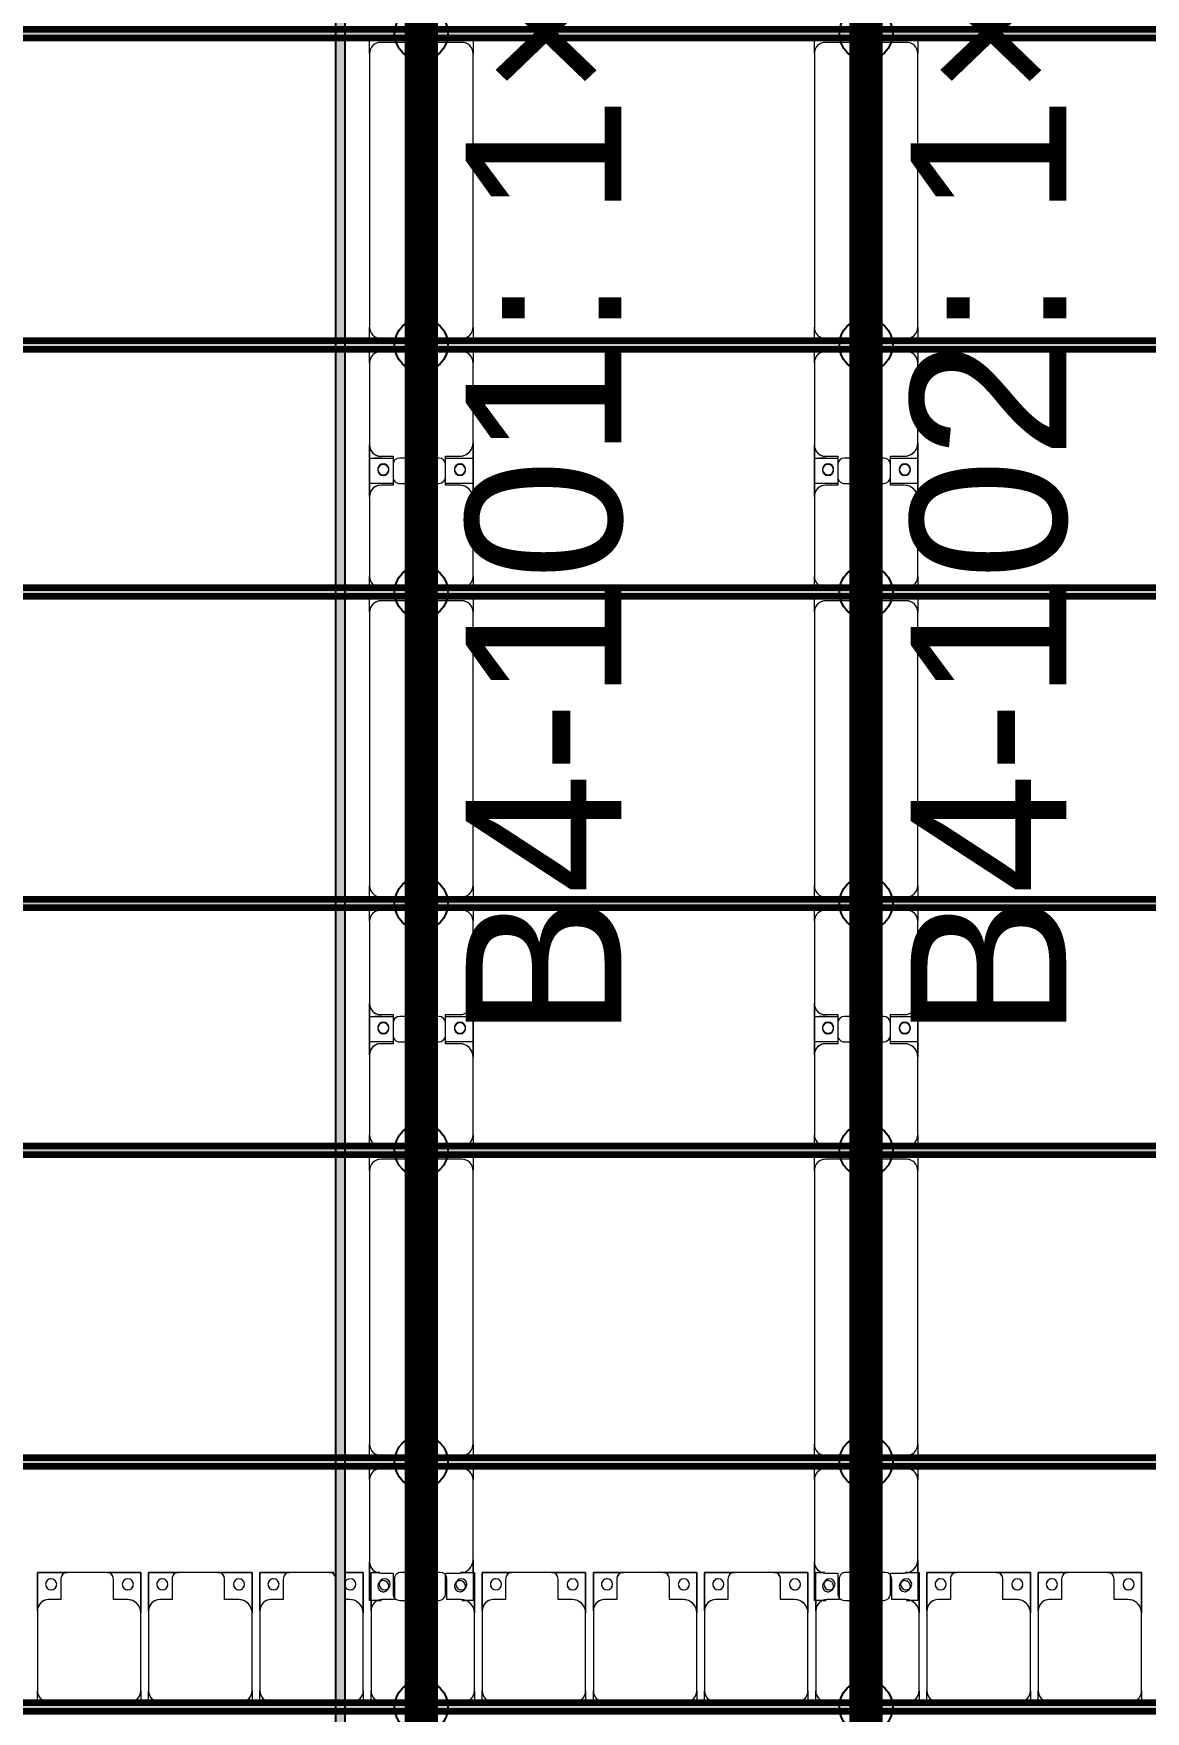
# Model space of a CAD drawing. Header units: millimetres. Extents: x -291190 to 146725, y 19759 to 185158.
# Drawn here: x 15077 to 20077, y 85792 to 93333 of the extents above; entities that cross this region are included whole.
import ezdxf

# ---------------------------------------------------------------- set-up
doc = ezdxf.new("R2010")
doc.units = ezdxf.units.MM
doc.layers.add('A-GENM', color=13, linetype='Continuous', lineweight=9)
doc.layers.add('S-BEAM', color=12, linetype='Continuous', lineweight=9)
doc.layers.add('GC-GHI CHU', color=2, linetype='Continuous')
doc.layers.add('GC-HOP 40x60 GIA CUONG', color=1, linetype='Continuous')
doc.styles.add('GC_VN', font='arial.ttf')

# ---------------------------------------------------------------- blocks, each defined once
blk = doc.blocks.new('Dai phao do pin - DẢI PHAO ĐỠ PIN-51784-KHUNG KẾT CẤU BÈ PIN 4')
at = {"layer": 'A-GENM', "color": 7}
for p, q in [((62059.9, 241.6), (62129.7, 241.6)), ((62059.9, 241.6), (62129.7, 241.6)), ((63360.3, 241.6), (62129.7, 241.6)), ((63360.3, 241.6), (63419.9, 241.6)), ((63360.3, 241.6), (63419.9, 241.6)), ((63459.9, 241.6), (63519.7, 241.6)), ((63459.9, 241.6), (63519.7, 241.6)), ((63879.7, 241.6), (63519.7, 241.6)), ((63879.7, 241.6), (64062.2, 241.6)), ((64062.2, 241.6), (63879.7, 241.6)), ((63947.8, 241.6), (64130.3, 241.6)), ((63947.8, 116.2), (63947.8, 241.6)), ((64130.3, 241.6), (63947.8, 241.6)), ((64062.2, 241.6), (64062.2, 116.2)), ((64480.3, 241.6), (64130.3, 241.6)), ((64480.3, 241.6), (64529.9, 241.6)), ((64480.3, 241.6), (64529.9, 241.6)), ((64569.9, 241.6), (64639.7, 241.6)), ((64569.9, 241.6), (64639.7, 241.6)), ((65870.3, 241.6), (64639.7, 241.6)), ((65870.3, 241.6), (65929.9, 241.6)), ((65870.3, 241.6), (65929.9, 241.6)), ((65969.9, 241.6), (66029.7, 241.6)), ((65969.9, 241.6), (66029.7, 241.6)), ((66389.7, 241.6), (66029.7, 241.6)), ((66389.7, 241.6), (66572.2, 241.6)), ((66572.2, 241.6), (66389.7, 241.6)), ((66457.8, 241.6), (66640.3, 241.6)), ((66457.8, 116.2), (66457.8, 241.6)), ((66640.3, 241.6), (66457.8, 241.6)), ((66572.2, 241.6), (66572.2, 116.2)), ((66990.3, 241.6), (66640.3, 241.6)), ((66990.3, 241.6), (67039.9, 241.6)), ((66990.3, 241.6), (67039.9, 241.6)), ((67079.9, 241.6), (67149.7, 241.6)), ((67079.9, 241.6), (67149.7, 241.6)), ((68380.3, 241.6), (67149.7, 241.6)), ((68380.3, 241.6), (68439.9, 241.6)), ((68380.3, 241.6), (68439.9, 241.6)), ((68479.9, 241.6), (68539.7, 241.6)), ((68479.9, 241.6), (68539.7, 241.6)), ((68899.7, 241.6), (68539.7, 241.6)), ((68899.7, 241.6), (69082.2, 241.6)), ((68956.8, 241.6), (68899.7, 241.6)), ((69082.2, 241.6), (69082.2, 191.1)), ((62079.7, 191.6), (62079.7, -173.4)), ((63410.3, -173.4), (63410.3, 191.6)), ((63469.7, 191.6), (63469.7, -173.4)), ((63939.7, 118.2), (63939.7, 181.6)), ((64070.3, 181.6), (64070.3, 118.2)), ((64589.7, 191.6), (64589.7, -173.4)), ((65920.3, -173.4), (65920.3, 191.6)), ((65979.7, 191.6), (65979.7, -173.4)), ((66449.7, 118.2), (66449.7, 181.6)), ((66580.3, 181.6), (66580.3, 118.2)), ((67099.7, 191.6), (67099.7, -173.4)), ((68430.3, -173.4), (68430.3, 191.6)), ((68489.7, 191.6), (68489.7, -173.4)), ((68959.7, 118.2), (68959.7, 181.6)), ((69082.2, 191.1), (69082.2, 206.3)), ((64032.2, 118.2), (63939.7, 118.2)), ((63947.8, 88.2), (63947.8, -88.2)), ((64070.3, 118.2), (63977.8, 118.2)), ((64062.2, -88.2), (64062.2, 88.2)), ((66542.2, 118.2), (66449.7, 118.2)), ((66457.8, 88.2), (66457.8, -88.2)), ((66580.3, 118.2), (66487.8, 118.2)), ((66572.2, -88.2), (66572.2, 88.2)), ((69052.2, 118.2), (68959.7, 118.2)), ((69082.2, -88.2), (69082.2, 88.2)), ((63939.7, -173.4), (63939.7, -118.2)), ((63939.7, -118.2), (64032.2, -118.2)), ((63947.8, -223.4), (63947.8, -116.2)), ((63977.8, -118.2), (64070.3, -118.2)), ((64062.2, -116.2), (64062.2, -223.4)), ((64070.3, -118.2), (64070.3, -173.4)), ((66449.7, -173.4), (66449.7, -118.2)), ((66449.7, -118.2), (66542.2, -118.2)), ((66457.8, -223.4), (66457.8, -116.2)), ((66487.8, -118.2), (66580.3, -118.2)), ((66572.2, -116.2), (66572.2, -223.4)), ((66580.3, -118.2), (66580.3, -173.4)), ((68959.7, -173.4), (68959.7, -118.2)), ((68959.7, -118.2), (69052.2, -118.2)), ((62129.7, -223.4), (62059.9, -223.4)), ((62129.7, -223.4), (62059.9, -223.4)), ((62129.7, -223.4), (63360.3, -223.4)), ((63419.9, -223.4), (63360.3, -223.4)), ((63419.9, -223.4), (63360.3, -223.4)), ((63519.7, -223.4), (63459.9, -223.4)), ((63519.7, -223.4), (63459.9, -223.4)), ((63519.7, -223.4), (63889.7, -223.4)), ((64062.2, -223.4), (63889.7, -223.4)), ((63889.7, -223.4), (64062.2, -223.4)), ((63947.8, -169.2), (63947.8, -202)), ((64120.3, -223.4), (63947.8, -223.4)), ((63947.8, -223.4), (64120.3, -223.4)), ((64120.3, -223.4), (64480.3, -223.4)), ((64529.9, -223.4), (64480.3, -223.4)), ((64529.9, -223.4), (64480.3, -223.4)), ((64639.7, -223.4), (64569.9, -223.4)), ((64639.7, -223.4), (64569.9, -223.4)), ((64639.7, -223.4), (65870.3, -223.4)), ((65929.9, -223.4), (65870.3, -223.4)), ((65929.9, -223.4), (65870.3, -223.4)), ((66029.7, -223.4), (65969.9, -223.4)), ((66029.7, -223.4), (65969.9, -223.4)), ((66029.7, -223.4), (66399.7, -223.4)), ((66572.2, -223.4), (66399.7, -223.4)), ((66399.7, -223.4), (66572.2, -223.4)), ((66457.8, -169.2), (66457.8, -202)), ((66630.3, -223.4), (66457.8, -223.4)), ((66457.8, -223.4), (66630.3, -223.4)), ((66630.3, -223.4), (66990.3, -223.4)), ((67039.9, -223.4), (66990.3, -223.4)), ((67039.9, -223.4), (66990.3, -223.4)), ((67149.7, -223.4), (67079.9, -223.4)), ((67149.7, -223.4), (67079.9, -223.4)), ((67149.7, -223.4), (68380.3, -223.4)), ((68439.9, -223.4), (68380.3, -223.4)), ((68439.9, -223.4), (68380.3, -223.4)), ((68539.7, -223.4), (68479.9, -223.4)), ((68539.7, -223.4), (68479.9, -223.4)), ((68539.7, -223.4), (68909.7, -223.4)), ((69082.2, -223.4), (68909.7, -223.4)), ((68909.7, -223.4), (69082.2, -223.4)), ((69082.2, -170.3), (69082.2, -223.4)), ((69082.2, -183.7), (69082.2, -170.3))]:
    blk.add_line(p, q, dxfattribs=at)
for centre, radius, start, end in [((62129.7, 191.6), 50, 90, 180), ((62129.7, 191.6), 50, 105, 120), ((63360.3, 191.6), 50, 360, 90), ((63360.3, 191.6), 50, 60, 90), ((63519.7, 191.6), 50, 90, 180), ((63519.7, 191.6), 50, 105, 180), ((63879.7, 181.6), 60, 360, 90), ((63879.7, 181.6), 60, 45, 60), ((63879.7, 181.6), 60, 360, 60), ((63879.7, 181.6), 60, 45, 60), ((64130.3, 181.6), 60, 90, 180), ((64130.3, 181.6), 60, 120, 180), ((64480.3, 191.6), 50, 15, 90), ((64480.3, 191.6), 50, 15, 75), ((64639.7, 191.6), 50, 90, 180), ((64639.7, 191.6), 50, 105, 120), ((65870.3, 191.6), 50, 360, 90), ((65870.3, 191.6), 50, 60, 90), ((66029.7, 191.6), 50, 90, 180), ((66029.7, 191.6), 50, 105, 180), ((66389.7, 181.6), 60, 360, 90), ((66389.7, 181.6), 60, 45, 60), ((66389.7, 181.6), 60, 360, 60), ((66389.7, 181.6), 60, 45, 60), ((66640.3, 181.6), 60, 90, 180), ((66640.3, 181.6), 60, 120, 180), ((66990.3, 191.6), 50, 15, 90), ((66990.3, 191.6), 50, 15, 75), ((67149.7, 191.6), 50, 90, 180), ((67149.7, 191.6), 50, 105, 120), ((68380.3, 191.6), 50, 360, 90), ((68380.3, 191.6), 50, 60, 90), ((68539.7, 191.6), 50, 90, 180), ((68539.7, 191.6), 50, 105, 180), ((68899.7, 181.6), 60, 360, 90), ((68899.7, 181.6), 60, 45, 60), ((68899.7, 181.6), 60, 360, 60), ((68899.7, 181.6), 60, 45, 60), ((62129.7, 191.6), 50, 150, 180), ((63360.3, 191.6), 50, 15, 30), ((63998.6, 183.2), 25, 0, 180), ((63998.6, 183.2), 25, 180, 360), ((63998.6, 183.2), 25, 360, 165), ((64001.4, 183.2), 25, 360, 180), ((64001.4, 183.2), 25, 90, 180), ((64001.4, 183.2), 25, 180, 0), ((64001.4, 183.2), 25, 180, 270), ((63998.6, 183.2), 25, 210, 255), ((63998.6, 183.2), 25, 270, 360), ((64001.4, 183.2), 25, 15, 75), ((64001.4, 183.2), 25, 285, 330), ((64639.7, 191.6), 50, 150, 180), ((65870.3, 191.6), 50, 15, 30), ((66508.6, 183.2), 25, 0, 180), ((66508.6, 183.2), 25, 180, 0), ((66508.6, 183.2), 25, 360, 165), ((66511.4, 183.2), 25, 0, 180), ((66511.4, 183.2), 25, 90, 180), ((66511.4, 183.2), 25, 180, 0), ((66511.4, 183.2), 25, 180, 270), ((66508.6, 183.2), 25, 210, 255), ((66508.6, 183.2), 25, 270, 360), ((66511.4, 183.2), 25, 15, 75), ((66511.4, 183.2), 25, 285, 330), ((67149.7, 191.6), 50, 150, 180), ((68380.3, 191.6), 50, 15, 30), ((69018.6, 183.2), 25, 0, 180), ((69018.6, 183.2), 25, 180, 0), ((69018.6, 183.2), 25, 180, 195), ((69018.6, 183.2), 25, 60, 165), ((69018.6, 183.2), 25, 210, 255), ((69018.6, 183.2), 25, 285, 315), ((69018.6, 183.2), 25, 360, 15), ((63977.8, 88.2), 30, 90, 180), ((64032.2, 88.2), 30, 360, 90), ((66487.8, 88.2), 30, 90, 180), ((66542.2, 88.2), 30, 360, 90), ((69052.2, 88.2), 30, 360, 90), ((63977.8, -88.2), 30, 180, 270), ((63998.6, -161.8), 25, 0, 180), ((63998.6, -161.8), 25, 105, 165), ((64001.4, -161.8), 25, 0, 180), ((64001.4, -161.8), 25, 105, 180), ((63998.6, -161.8), 25, 360, 75), ((64001.4, -161.8), 25, 15, 75), ((64032.2, -88.2), 30, 270, 360), ((66487.8, -88.2), 30, 180, 270), ((66508.6, -161.8), 25, 0, 180), ((66508.6, -161.8), 25, 105, 165), ((66511.4, -161.8), 25, 0, 180), ((66511.4, -161.8), 25, 105, 180), ((66508.6, -161.8), 25, 360, 75), ((66511.4, -161.8), 25, 15, 75), ((66542.2, -88.2), 30, 270, 360), ((69018.6, -161.8), 25, 0, 180), ((69018.6, -161.8), 25, 105, 165), ((69018.6, -161.8), 25, 45, 90), ((69052.2, -88.2), 30, 270, 360), ((69052.2, -88.2), 30, 285, 300), ((62129.7, -173.4), 50, 180, 270), ((62129.7, -173.4), 50, 180, 210), ((62129.7, -173.4), 50, 240, 270), ((63360.3, -173.4), 50, 270, 360), ((63360.3, -173.4), 50, 285, 300), ((63360.3, -173.4), 50, 330, 360), ((63519.7, -173.4), 50, 180, 270), ((63519.7, -173.4), 50, 180, 255), ((63889.7, -173.4), 50, 270, 360), ((63889.7, -173.4), 50, 285, 360), ((63889.7, -173.4), 50, 315, 0), ((63889.7, -173.4), 50, 315, 0), ((63998.6, -161.8), 25, 180, 360), ((63998.6, -161.8), 25, 195, 360), ((64001.4, -161.8), 25, 180, 0), ((64001.4, -161.8), 25, 180, 270), ((64001.4, -161.8), 25, 285, 345), ((64120.3, -173.4), 50, 180, 270), ((64120.3, -173.4), 50, 180, 255), ((64120.3, -173.4), 50, 210, 225), ((64120.3, -173.4), 50, 210, 225), ((64480.3, -173.4), 50, 270, 345), ((64480.3, -173.4), 50, 285, 345), ((64639.7, -173.4), 50, 180, 270), ((64639.7, -173.4), 50, 180, 210), ((64639.7, -173.4), 50, 240, 270), ((65870.3, -173.4), 50, 270, 360), ((65870.3, -173.4), 50, 285, 300), ((65870.3, -173.4), 50, 330, 360), ((66029.7, -173.4), 50, 180, 270), ((66029.7, -173.4), 50, 180, 255), ((66399.7, -173.4), 50, 270, 360), ((66399.7, -173.4), 50, 285, 360), ((66399.7, -173.4), 50, 315, 0), ((66399.7, -173.4), 50, 315, 0), ((66508.6, -161.8), 25, 180, 0), ((66508.6, -161.8), 25, 195, 360), ((66511.4, -161.8), 25, 180, 360), ((66511.4, -161.8), 25, 180, 270), ((66511.4, -161.8), 25, 285, 345), ((66630.3, -173.4), 50, 180, 270), ((66630.3, -173.4), 50, 180, 255), ((66630.3, -173.4), 50, 210, 225), ((66630.3, -173.4), 50, 210, 225), ((66990.3, -173.4), 50, 270, 345), ((66990.3, -173.4), 50, 285, 345), ((67149.7, -173.4), 50, 180, 270), ((67149.7, -173.4), 50, 180, 210), ((67149.7, -173.4), 50, 240, 270), ((68380.3, -173.4), 50, 270, 360), ((68380.3, -173.4), 50, 285, 300), ((68380.3, -173.4), 50, 330, 360), ((68539.7, -173.4), 50, 180, 270), ((68539.7, -173.4), 50, 180, 255), ((68909.7, -173.4), 50, 270, 360), ((68909.7, -173.4), 50, 285, 360), ((68909.7, -173.4), 50, 315, 330), ((68909.7, -173.4), 50, 315, 330), ((69018.6, -161.8), 25, 180, 0), ((69018.6, -161.8), 25, 180, 240), ((69018.6, -161.8), 25, 300, 315), ((69018.6, -161.8), 25, 360, 15), ((69018.6, -161.8), 25, 345, 360)]:
    blk.add_arc(centre, radius, start, end, dxfattribs=at)
blk = doc.blocks.new('Dầm C52 - Dầm C52-73881-KHUNG KẾT CẤU BÈ PIN 4')
at = {"layer": 'S-BEAM', "lineweight": 140}
blk.add_hatch(color=1, dxfattribs=at).paths.add_polyline_path([(-173700.3, 20), (-174539.9, 20), (-174539.9, -20), (174539.9, -20), (174539.9, 20), (-171883.4, 20)])
at = {"layer": 'S-BEAM', "color": 1, "lineweight": 140}
for p, q in [((-174539.9, 20), (174539.9, 20)), ((174539.9, -20), (-174539.9, -20))]:
    blk.add_line(p, q, dxfattribs=at)
blk = doc.blocks.new('Dầm C52 - Dầm C52-73882-KHUNG KẾT CẤU BÈ PIN 4')
at = {"layer": 'S-BEAM', "lineweight": 140}
blk.add_hatch(color=1, dxfattribs=at).paths.add_polyline_path([(-173700.3, 20), (-174539.9, 20), (-174539.9, -20), (174500.8, -20), (174500.8, 20), (-172791.8, 20)])
at = {"layer": 'S-BEAM', "color": 1, "lineweight": 140}
for p, q in [((-174539.9, 20), (174500.8, 20)), ((174500.8, -20), (-174539.9, -20))]:
    blk.add_line(p, q, dxfattribs=at)
blk = doc.blocks.new('Dầm C52 - Dầm C52-V25-KHUNG KẾT CẤU BÈ PIN 4')
at = {"layer": 'S-BEAM', "lineweight": 140}
blk.add_hatch(color=1, dxfattribs=at).paths.add_polyline_path([(-173700.3, 20), (-174539.9, 20), (-174539.9, -20), (174539.9, -20), (174539.9, 20), (-172791.8, 20)])
at = {"layer": 'S-BEAM', "color": 1, "lineweight": 140}
for p, q in [((-174539.9, 20), (174539.9, 20)), ((174539.9, -20), (-174539.9, -20))]:
    blk.add_line(p, q, dxfattribs=at)
blk = doc.blocks.new('Dải phao đi lại kèm đỡ invester - DẢI PHAO ĐI LẠI-65799-KHUNG KẾT CẤU BÈ PIN 4')
at = {"layer": 'A-GENM', "color": 7}
for p, q in [((44758.4, -779.7), (44758.4, -727.1)), ((44758.4, -779.7), (44758.4, -727.1)), ((45173.4, -729.7), (44808.4, -729.7)), ((45223.4, -727.1), (45223.4, -779.7)), ((45223.4, -727.1), (45223.4, -779.7)), ((45258.4, -779.7), (45258.4, -727.1)), ((45258.4, -779.7), (45258.4, -727.1)), ((45673.4, -729.7), (45308.4, -729.7)), ((45723.4, -727.1), (45723.4, -779.7)), ((45723.4, -727.1), (45723.4, -779.7)), ((45758.4, -779.7), (45758.4, -727.1)), ((45758.4, -779.7), (45758.4, -727.1)), ((46173.4, -729.7), (45808.4, -729.7)), ((46223.4, -727.1), (46223.4, -779.7)), ((46223.4, -727.1), (46223.4, -779.7)), ((46258.4, -779.7), (46258.4, -727.1)), ((46258.4, -779.7), (46258.4, -727.1)), ((46673.4, -729.7), (46308.4, -729.7)), ((46723.4, -727.1), (46723.4, -779.7)), ((46723.4, -727.1), (46723.4, -779.7)), ((46758.4, -779.7), (46758.4, -727.1)), ((46758.4, -779.7), (46758.4, -727.1)), ((47173.4, -729.7), (46808.4, -729.7)), ((47223.4, -727.1), (47223.4, -779.7)), ((47223.4, -727.1), (47223.4, -779.7)), ((47258.4, -779.7), (47258.4, -727.1)), ((47258.4, -779.7), (47258.4, -727.1)), ((47673.4, -729.7), (47308.4, -729.7)), ((47723.4, -727.1), (47723.4, -779.7)), ((47723.4, -727.1), (47723.4, -779.7)), ((47758.4, -779.7), (47758.4, -727.1)), ((47758.4, -779.7), (47758.4, -727.1)), ((48173.4, -729.7), (47808.4, -729.7)), ((48223.4, -727.1), (48223.4, -779.7)), ((48223.4, -727.1), (48223.4, -779.7)), ((48258.4, -779.7), (48258.4, -727.1)), ((48258.4, -779.7), (48258.4, -727.1)), ((48341.4, -729.7), (48308.4, -729.7)), ((48673.4, -729.7), (48390.6, -729.7)), ((48723.4, -727.1), (48723.4, -779.7)), ((48723.4, -727.1), (48723.4, -779.7)), ((48758.4, -779.7), (48758.4, -727.1)), ((48758.4, -779.7), (48758.4, -727.1)), ((49173.4, -729.7), (48808.4, -729.7)), ((49223.4, -727.1), (49223.4, -779.7)), ((49223.4, -727.1), (49223.4, -779.7)), ((49258.4, -779.7), (49258.4, -727.1)), ((49258.4, -779.7), (49258.4, -727.1)), ((49673.4, -729.7), (49308.4, -729.7)), ((49723.4, -727.1), (49723.4, -779.7)), ((49723.4, -727.1), (49723.4, -779.7)), ((44758.4, -779.7), (44758.4, -1129.7)), ((45223.4, -1139.7), (45223.4, -779.7)), ((45258.4, -779.7), (45258.4, -1129.7)), ((45723.4, -1139.7), (45723.4, -779.7)), ((45758.4, -779.7), (45758.4, -1129.7)), ((46223.4, -1139.7), (46223.4, -779.7)), ((46258.4, -779.7), (46258.4, -1129.7)), ((46723.4, -1139.7), (46723.4, -779.7)), ((46758.4, -779.7), (46758.4, -1129.7)), ((47223.4, -1139.7), (47223.4, -779.7)), ((47258.4, -779.7), (47258.4, -1129.7)), ((47723.4, -1139.7), (47723.4, -779.7)), ((47758.4, -779.7), (47758.4, -1129.7)), ((48223.4, -1139.7), (48223.4, -779.7)), ((48258.4, -779.7), (48258.4, -1129.7)), ((48723.4, -1139.7), (48723.4, -779.7)), ((48758.4, -779.7), (48758.4, -1129.7)), ((49223.4, -1139.7), (49223.4, -779.7)), ((49258.4, -779.7), (49258.4, -1129.7)), ((49723.4, -1139.7), (49723.4, -779.7)), ((44758.4, -1312.2), (44758.4, -1129.7)), ((44758.4, -1129.7), (44758.4, -1312.2)), ((45258.4, -1312.2), (45258.4, -1129.7)), ((45258.4, -1129.7), (45258.4, -1312.2)), ((45758.4, -1312.2), (45758.4, -1129.7)), ((45758.4, -1129.7), (45758.4, -1312.2)), ((46258.4, -1312.2), (46258.4, -1129.7)), ((46258.4, -1129.7), (46258.4, -1312.2)), ((46758.4, -1312.2), (46758.4, -1129.7)), ((46758.4, -1129.7), (46758.4, -1312.2)), ((47258.4, -1312.2), (47258.4, -1129.7)), ((47258.4, -1129.7), (47258.4, -1312.2)), ((47758.4, -1312.2), (47758.4, -1129.7)), ((47758.4, -1129.7), (47758.4, -1312.2)), ((48258.4, -1312.2), (48258.4, -1129.7)), ((48258.4, -1129.7), (48258.4, -1312.2)), ((48758.4, -1312.2), (48758.4, -1129.7)), ((48758.4, -1129.7), (48758.4, -1312.2)), ((49258.4, -1312.2), (49258.4, -1129.7)), ((49258.4, -1129.7), (49258.4, -1312.2)), ((44818.4, -1189.7), (44881.8, -1189.7)), ((44881.8, -1189.7), (44881.8, -1282.2)), ((45118.2, -1282.2), (45118.2, -1189.7)), ((45118.2, -1189.7), (45173.4, -1189.7)), ((45223.4, -1139.7), (45223.4, -1312.2)), ((45223.4, -1312.2), (45223.4, -1139.7)), ((45318.4, -1189.7), (45381.8, -1189.7)), ((45381.8, -1189.7), (45381.8, -1282.2)), ((45618.2, -1282.2), (45618.2, -1189.7)), ((45618.2, -1189.7), (45673.4, -1189.7)), ((45723.4, -1139.7), (45723.4, -1312.2)), ((45723.4, -1312.2), (45723.4, -1139.7)), ((45818.4, -1189.7), (45881.8, -1189.7)), ((45881.8, -1189.7), (45881.8, -1282.2)), ((46118.2, -1282.2), (46118.2, -1189.7)), ((46118.2, -1189.7), (46173.4, -1189.7)), ((46223.4, -1139.7), (46223.4, -1312.2)), ((46223.4, -1187.3), (46223.4, -1139.7)), ((46318.4, -1189.7), (46381.8, -1189.7)), ((46381.8, -1189.7), (46381.8, -1282.2)), ((46618.2, -1282.2), (46618.2, -1189.7)), ((46618.2, -1189.7), (46673.4, -1189.7)), ((46723.4, -1139.7), (46723.4, -1312.2)), ((46723.4, -1312.2), (46723.4, -1139.7)), ((46818.4, -1189.7), (46881.8, -1189.7)), ((46881.8, -1189.7), (46881.8, -1282.2)), ((47118.2, -1282.2), (47118.2, -1189.7)), ((47118.2, -1189.7), (47173.4, -1189.7)), ((47223.4, -1139.7), (47223.4, -1312.2)), ((47223.4, -1312.2), (47223.4, -1139.7)), ((47318.4, -1189.7), (47381.8, -1189.7)), ((47381.8, -1189.7), (47381.8, -1282.2)), ((47618.2, -1282.2), (47618.2, -1189.7)), ((47618.2, -1189.7), (47673.4, -1189.7)), ((47723.4, -1139.7), (47723.4, -1312.2)), ((47723.4, -1312.2), (47723.4, -1139.7)), ((47818.4, -1189.7), (47881.8, -1189.7)), ((47881.8, -1189.7), (47881.8, -1282.2)), ((48118.2, -1282.2), (48118.2, -1189.7)), ((48118.2, -1189.7), (48173.4, -1189.7)), ((48223.4, -1139.7), (48223.4, -1312.2)), ((48223.4, -1187.3), (48223.4, -1139.7)), ((48318.4, -1189.7), (48341.4, -1189.7)), ((48381.8, -1189.7), (48381.8, -1282.2)), ((48618.2, -1282.2), (48618.2, -1189.7)), ((48618.2, -1189.7), (48673.4, -1189.7)), ((48723.4, -1139.7), (48723.4, -1312.2)), ((48723.4, -1312.2), (48723.4, -1139.7)), ((48818.4, -1189.7), (48881.8, -1189.7)), ((48881.8, -1189.7), (48881.8, -1282.2)), ((49118.2, -1282.2), (49118.2, -1189.7)), ((49118.2, -1189.7), (49173.4, -1189.7)), ((49223.4, -1139.7), (49223.4, -1312.2)), ((49223.4, -1312.2), (49223.4, -1139.7)), ((49318.4, -1189.7), (49381.8, -1189.7)), ((49381.8, -1189.7), (49381.8, -1282.2)), ((49618.2, -1282.2), (49618.2, -1189.7)), ((49618.2, -1189.7), (49673.4, -1189.7)), ((49723.4, -1139.7), (49723.4, -1312.2)), ((49723.4, -1312.2), (49723.4, -1139.7)), ((44911.8, -1312.2), (44758.4, -1312.2)), ((44758.4, -1312.2), (44911.8, -1312.2)), ((44911.8, -1312.2), (45088.2, -1312.2)), ((45223.4, -1312.2), (45088.2, -1312.2)), ((45088.2, -1312.2), (45223.4, -1312.2)), ((45411.8, -1312.2), (45258.4, -1312.2)), ((45258.4, -1312.2), (45411.8, -1312.2)), ((45411.8, -1312.2), (45588.2, -1312.2)), ((45723.4, -1312.2), (45588.2, -1312.2)), ((45588.2, -1312.2), (45723.4, -1312.2)), ((45821.5, -1312.2), (45758.4, -1312.2)), ((45806.3, -1312.2), (45821.5, -1312.2)), ((45911.8, -1312.2), (46088.2, -1312.2)), ((46223.4, -1312.2), (46183, -1312.2)), ((46183, -1312.2), (46211.7, -1312.2)), ((46411.8, -1312.2), (46258.4, -1312.2)), ((46258.4, -1312.2), (46411.8, -1312.2)), ((46411.8, -1312.2), (46588.2, -1312.2)), ((46723.4, -1312.2), (46588.2, -1312.2)), ((46588.2, -1312.2), (46723.4, -1312.2)), ((46911.8, -1312.2), (46758.4, -1312.2)), ((46758.4, -1312.2), (46911.8, -1312.2)), ((46911.8, -1312.2), (47088.2, -1312.2)), ((47223.4, -1312.2), (47088.2, -1312.2)), ((47088.2, -1312.2), (47223.4, -1312.2)), ((47411.8, -1312.2), (47258.4, -1312.2)), ((47258.4, -1312.2), (47411.8, -1312.2)), ((47411.8, -1312.2), (47588.2, -1312.2)), ((47723.4, -1312.2), (47588.2, -1312.2)), ((47588.2, -1312.2), (47723.4, -1312.2)), ((47821.5, -1312.2), (47758.4, -1312.2)), ((47806.3, -1312.2), (47821.5, -1312.2)), ((47911.8, -1312.2), (48088.2, -1312.2)), ((48223.4, -1312.2), (48183, -1312.2)), ((48183, -1312.2), (48211.7, -1312.2)), ((48341.4, -1312.2), (48258.4, -1312.2)), ((48258.4, -1312.2), (48341.4, -1312.2)), ((48411.8, -1312.2), (48390.6, -1312.2)), ((48390.6, -1312.2), (48411.8, -1312.2)), ((48411.8, -1312.2), (48588.2, -1312.2)), ((48723.4, -1312.2), (48588.2, -1312.2)), ((48588.2, -1312.2), (48723.4, -1312.2)), ((48911.8, -1312.2), (48758.4, -1312.2)), ((48758.4, -1312.2), (48911.8, -1312.2)), ((48911.8, -1312.2), (49088.2, -1312.2)), ((49223.4, -1312.2), (49088.2, -1312.2)), ((49088.2, -1312.2), (49223.4, -1312.2)), ((49411.8, -1312.2), (49258.4, -1312.2)), ((49258.4, -1312.2), (49411.8, -1312.2)), ((49411.8, -1312.2), (49588.2, -1312.2)), ((49723.4, -1312.2), (49588.2, -1312.2)), ((49588.2, -1312.2), (49723.4, -1312.2))]:
    blk.add_line(p, q, dxfattribs=at)
for centre, radius, start, end in [((44808.4, -779.7), 50, 90, 180), ((44808.4, -779.7), 50, 90, 165), ((45173.4, -779.7), 50, 360, 90), ((45173.4, -779.7), 50, 15, 90), ((45308.4, -779.7), 50, 90, 180), ((45308.4, -779.7), 50, 90, 165), ((45673.4, -779.7), 50, 360, 90), ((45673.4, -779.7), 50, 15, 90), ((45808.4, -779.7), 50, 90, 180), ((45808.4, -779.7), 50, 90, 165), ((46173.4, -779.7), 50, 360, 90), ((46173.4, -779.7), 50, 15, 90), ((46308.4, -779.7), 50, 90, 180), ((46308.4, -779.7), 50, 90, 165), ((46673.4, -779.7), 50, 360, 90), ((46673.4, -779.7), 50, 15, 90), ((46808.4, -779.7), 50, 90, 180), ((46808.4, -779.7), 50, 90, 165), ((47173.4, -779.7), 50, 360, 90), ((47173.4, -779.7), 50, 15, 90), ((47308.4, -779.7), 50, 90, 180), ((47308.4, -779.7), 50, 90, 165), ((47673.4, -779.7), 50, 360, 90), ((47673.4, -779.7), 50, 15, 90), ((47808.4, -779.7), 50, 90, 180), ((47808.4, -779.7), 50, 90, 165), ((48173.4, -779.7), 50, 360, 90), ((48173.4, -779.7), 50, 15, 90), ((48308.4, -779.7), 50, 90, 180), ((48308.4, -779.7), 50, 90, 165), ((48673.4, -779.7), 50, 360, 90), ((48673.4, -779.7), 50, 15, 90), ((48808.4, -779.7), 50, 90, 180), ((48808.4, -779.7), 50, 90, 165), ((49173.4, -779.7), 50, 360, 90), ((49173.4, -779.7), 50, 15, 90), ((49308.4, -779.7), 50, 90, 180), ((49308.4, -779.7), 50, 90, 165), ((49673.4, -779.7), 50, 360, 90), ((49673.4, -779.7), 50, 15, 90), ((44818.4, -1129.7), 60, 180, 270), ((45318.4, -1129.7), 60, 180, 270), ((45818.4, -1129.7), 60, 180, 270), ((46318.4, -1129.7), 60, 180, 270), ((46818.4, -1129.7), 60, 180, 270), ((47318.4, -1129.7), 60, 180, 270), ((47818.4, -1129.7), 60, 180, 270), ((48318.4, -1129.7), 60, 180, 270), ((48818.4, -1129.7), 60, 180, 270), ((49318.4, -1129.7), 60, 180, 270), ((44818.4, -1129.7), 60, 210, 270), ((45173.4, -1139.7), 50, 270, 360), ((45173.4, -1139.7), 50, 270, 345), ((45173.4, -1139.7), 50, 300, 315), ((45173.4, -1139.7), 50, 300, 315), ((45318.4, -1129.7), 60, 210, 270), ((45673.4, -1139.7), 50, 270, 360), ((45673.4, -1139.7), 50, 270, 345), ((45673.4, -1139.7), 50, 300, 315), ((45673.4, -1139.7), 50, 300, 315), ((45818.4, -1129.7), 60, 210, 270), ((46173.4, -1139.7), 50, 270, 360), ((46173.4, -1139.7), 50, 270, 345), ((46173.4, -1139.7), 50, 300, 315), ((46173.4, -1139.7), 50, 300, 315), ((46318.4, -1129.7), 60, 210, 270), ((46673.4, -1139.7), 50, 270, 360), ((46673.4, -1139.7), 50, 270, 345), ((46673.4, -1139.7), 50, 300, 315), ((46673.4, -1139.7), 50, 300, 315), ((46818.4, -1129.7), 60, 210, 270), ((47173.4, -1139.7), 50, 270, 360), ((47173.4, -1139.7), 50, 270, 345), ((47173.4, -1139.7), 50, 300, 315), ((47173.4, -1139.7), 50, 300, 315), ((47318.4, -1129.7), 60, 210, 270), ((47673.4, -1139.7), 50, 270, 360), ((47673.4, -1139.7), 50, 270, 345), ((47673.4, -1139.7), 50, 300, 315), ((47673.4, -1139.7), 50, 300, 315), ((47818.4, -1129.7), 60, 210, 270), ((48173.4, -1139.7), 50, 270, 360), ((48173.4, -1139.7), 50, 270, 345), ((48173.4, -1139.7), 50, 300, 315), ((48173.4, -1139.7), 50, 300, 315), ((48318.4, -1129.7), 60, 210, 270), ((48673.4, -1139.7), 50, 270, 360), ((48673.4, -1139.7), 50, 270, 345), ((48673.4, -1139.7), 50, 300, 315), ((48673.4, -1139.7), 50, 300, 315), ((48818.4, -1129.7), 60, 210, 270), ((49173.4, -1139.7), 50, 270, 360), ((49173.4, -1139.7), 50, 270, 345), ((49173.4, -1139.7), 50, 300, 315), ((49173.4, -1139.7), 50, 300, 315), ((49318.4, -1129.7), 60, 210, 270), ((49673.4, -1139.7), 50, 270, 360), ((49673.4, -1139.7), 50, 270, 345), ((49673.4, -1139.7), 50, 300, 315), ((49673.4, -1139.7), 50, 300, 315), ((44816.8, -1258.6), 25, 90, 270), ((44816.8, -1258.6), 25, 180, 270), ((44816.8, -1258.6), 25, 90, 165), ((44816.8, -1258.6), 25, 270, 90), ((44816.8, -1258.6), 25, 75, 90), ((44816.8, -1258.6), 25, 270, 360), ((44816.8, -1258.6), 25, 15, 60), ((45161.8, -1258.6), 25, 90, 270), ((45161.8, -1258.6), 25, 180, 270), ((45161.8, -1258.6), 25, 90, 165), ((45161.8, -1258.6), 25, 270, 90), ((45161.8, -1258.6), 25, 15, 90), ((45161.8, -1258.6), 25, 270, 0), ((45316.8, -1258.6), 25, 90, 270), ((45316.8, -1258.6), 25, 180, 270), ((45316.8, -1258.6), 25, 90, 165), ((45316.8, -1258.6), 25, 270, 90), ((45316.8, -1258.6), 25, 75, 90), ((45316.8, -1258.6), 25, 270, 360), ((45316.8, -1258.6), 25, 15, 60), ((45661.8, -1258.6), 25, 90, 270), ((45661.8, -1258.6), 25, 180, 270), ((45661.8, -1258.6), 25, 90, 165), ((45661.8, -1258.6), 25, 270, 90), ((45661.8, -1258.6), 25, 15, 90), ((45661.8, -1258.6), 25, 270, 0), ((45816.8, -1258.6), 25, 90, 270), ((45816.8, -1258.6), 25, 90, 150), ((45816.8, -1258.6), 25, 225, 240), ((45816.8, -1258.6), 25, 270, 90), ((45816.8, -1258.6), 25, 75, 90), ((45816.8, -1258.6), 25, 285, 300), ((45816.8, -1258.6), 25, 15, 60), ((45816.8, -1258.6), 25, 330, 360), ((46161.8, -1258.6), 25, 90, 270), ((46161.8, -1258.6), 25, 90, 150), ((46161.8, -1258.6), 25, 210, 240), ((46161.8, -1258.6), 25, 270, 90), ((46161.8, -1258.6), 25, 15, 90), ((46161.8, -1258.6), 25, 285, 0), ((46316.8, -1258.6), 25, 90, 270), ((46316.8, -1258.6), 25, 180, 270), ((46316.8, -1258.6), 25, 90, 165), ((46316.8, -1258.6), 25, 270, 90), ((46316.8, -1258.6), 25, 75, 90), ((46316.8, -1258.6), 25, 270, 360), ((46316.8, -1258.6), 25, 15, 60), ((46661.8, -1258.6), 25, 90, 270), ((46661.8, -1258.6), 25, 180, 270), ((46661.8, -1258.6), 25, 90, 165), ((46661.8, -1258.6), 25, 270, 90), ((46661.8, -1258.6), 25, 15, 90), ((46661.8, -1258.6), 25, 270, 0), ((46816.8, -1258.6), 25, 90, 270), ((46816.8, -1258.6), 25, 180, 270), ((46816.8, -1258.6), 25, 90, 165), ((46816.8, -1258.6), 25, 270, 90), ((46816.8, -1258.6), 25, 75, 90), ((46816.8, -1258.6), 25, 270, 360), ((46816.8, -1258.6), 25, 15, 60), ((47161.8, -1258.6), 25, 90, 270), ((47161.8, -1258.6), 25, 180, 270), ((47161.8, -1258.6), 25, 90, 165), ((47161.8, -1258.6), 25, 270, 90), ((47161.8, -1258.6), 25, 15, 90), ((47161.8, -1258.6), 25, 270, 0), ((47316.8, -1258.6), 25, 90, 270), ((47316.8, -1258.6), 25, 180, 270), ((47316.8, -1258.6), 25, 90, 165), ((47316.8, -1258.6), 25, 270, 90), ((47316.8, -1258.6), 25, 75, 90), ((47316.8, -1258.6), 25, 270, 360), ((47316.8, -1258.6), 25, 15, 60), ((47661.8, -1258.6), 25, 90, 270), ((47661.8, -1258.6), 25, 180, 270), ((47661.8, -1258.6), 25, 90, 165), ((47661.8, -1258.6), 25, 270, 90), ((47661.8, -1258.6), 25, 15, 90), ((47661.8, -1258.6), 25, 270, 0), ((47816.8, -1258.6), 25, 90, 270), ((47816.8, -1258.6), 25, 90, 150), ((47816.8, -1258.6), 25, 225, 240), ((47816.8, -1258.6), 25, 270, 90), ((47816.8, -1258.6), 25, 75, 90), ((47816.8, -1258.6), 25, 285, 300), ((47816.8, -1258.6), 25, 15, 60), ((47816.8, -1258.6), 25, 330, 360), ((48161.8, -1258.6), 25, 90, 270), ((48161.8, -1258.6), 25, 90, 150), ((48161.8, -1258.6), 25, 210, 240), ((48161.8, -1258.6), 25, 270, 90), ((48161.8, -1258.6), 25, 15, 90), ((48161.8, -1258.6), 25, 285, 0), ((48316.8, -1258.6), 25, 90, 270), ((48316.8, -1258.6), 25, 180, 270), ((48316.8, -1258.6), 25, 90, 165), ((48316.8, -1258.6), 25, 15, 90), ((48316.8, -1258.6), 25, 75, 90), ((48316.8, -1258.6), 25, 270, 345), ((48316.8, -1258.6), 25, 270, 345), ((48316.8, -1258.6), 25, 15, 60), ((48661.8, -1258.6), 25, 90, 270), ((48661.8, -1258.6), 25, 180, 270), ((48661.8, -1258.6), 25, 90, 165), ((48661.8, -1258.6), 25, 270, 90), ((48661.8, -1258.6), 25, 15, 90), ((48661.8, -1258.6), 25, 270, 0), ((48816.8, -1258.6), 25, 90, 270), ((48816.8, -1258.6), 25, 180, 270), ((48816.8, -1258.6), 25, 90, 165), ((48816.8, -1258.6), 25, 270, 90), ((48816.8, -1258.6), 25, 75, 90), ((48816.8, -1258.6), 25, 270, 360), ((48816.8, -1258.6), 25, 15, 60), ((49161.8, -1258.6), 25, 90, 270), ((49161.8, -1258.6), 25, 180, 270), ((49161.8, -1258.6), 25, 90, 165), ((49161.8, -1258.6), 25, 270, 90), ((49161.8, -1258.6), 25, 15, 90), ((49161.8, -1258.6), 25, 270, 0), ((49316.8, -1258.6), 25, 90, 270), ((49316.8, -1258.6), 25, 180, 270), ((49316.8, -1258.6), 25, 90, 165), ((49316.8, -1258.6), 25, 270, 90), ((49316.8, -1258.6), 25, 75, 90), ((49316.8, -1258.6), 25, 270, 360), ((49316.8, -1258.6), 25, 15, 60), ((49661.8, -1258.6), 25, 90, 270), ((49661.8, -1258.6), 25, 180, 270), ((49661.8, -1258.6), 25, 90, 165), ((49661.8, -1258.6), 25, 270, 90), ((49661.8, -1258.6), 25, 15, 90), ((49661.8, -1258.6), 25, 270, 0), ((44911.8, -1282.2), 30, 180, 270), ((44911.8, -1282.2), 30, 195, 225), ((44911.8, -1282.2), 30, 195, 255), ((44911.8, -1282.2), 30, 195, 225), ((44911.8, -1282.2), 30, 240, 255), ((44911.8, -1282.2), 30, 240, 255), ((45088.2, -1282.2), 30, 270, 0), ((45088.2, -1282.2), 30, 285, 345), ((45088.2, -1282.2), 30, 285, 300), ((45088.2, -1282.2), 30, 285, 300), ((45088.2, -1282.2), 30, 330, 345), ((45088.2, -1282.2), 30, 330, 345), ((45411.8, -1282.2), 30, 180, 270), ((45411.8, -1282.2), 30, 195, 225), ((45411.8, -1282.2), 30, 195, 255), ((45411.8, -1282.2), 30, 195, 225), ((45411.8, -1282.2), 30, 240, 255), ((45411.8, -1282.2), 30, 240, 255), ((45588.2, -1282.2), 30, 270, 0), ((45588.2, -1282.2), 30, 285, 345), ((45588.2, -1282.2), 30, 285, 300), ((45588.2, -1282.2), 30, 285, 300), ((45588.2, -1282.2), 30, 330, 345), ((45588.2, -1282.2), 30, 330, 345), ((45911.8, -1282.2), 30, 180, 270), ((45911.8, -1282.2), 30, 195, 210), ((46088.2, -1282.2), 30, 270, 0), ((46411.8, -1282.2), 30, 180, 270), ((46411.8, -1282.2), 30, 195, 225), ((46411.8, -1282.2), 30, 195, 255), ((46411.8, -1282.2), 30, 195, 225), ((46411.8, -1282.2), 30, 240, 255), ((46411.8, -1282.2), 30, 240, 255), ((46588.2, -1282.2), 30, 270, 0), ((46588.2, -1282.2), 30, 285, 345), ((46588.2, -1282.2), 30, 285, 300), ((46588.2, -1282.2), 30, 285, 300), ((46588.2, -1282.2), 30, 330, 345), ((46588.2, -1282.2), 30, 330, 345), ((46911.8, -1282.2), 30, 180, 270), ((46911.8, -1282.2), 30, 195, 225), ((46911.8, -1282.2), 30, 195, 255), ((46911.8, -1282.2), 30, 195, 225), ((46911.8, -1282.2), 30, 240, 255), ((46911.8, -1282.2), 30, 240, 255), ((47088.2, -1282.2), 30, 270, 0), ((47088.2, -1282.2), 30, 285, 345), ((47088.2, -1282.2), 30, 285, 300), ((47088.2, -1282.2), 30, 285, 300), ((47088.2, -1282.2), 30, 330, 345), ((47088.2, -1282.2), 30, 330, 345), ((47411.8, -1282.2), 30, 180, 270), ((47411.8, -1282.2), 30, 195, 225), ((47411.8, -1282.2), 30, 195, 255), ((47411.8, -1282.2), 30, 195, 225), ((47411.8, -1282.2), 30, 240, 255), ((47411.8, -1282.2), 30, 240, 255), ((47588.2, -1282.2), 30, 270, 0), ((47588.2, -1282.2), 30, 285, 345), ((47588.2, -1282.2), 30, 285, 300), ((47588.2, -1282.2), 30, 285, 300), ((47588.2, -1282.2), 30, 330, 345), ((47588.2, -1282.2), 30, 330, 345), ((47911.8, -1282.2), 30, 180, 270), ((47911.8, -1282.2), 30, 195, 210), ((48088.2, -1282.2), 30, 270, 0), ((48411.8, -1282.2), 30, 180, 270), ((48411.8, -1282.2), 30, 195, 225), ((48411.8, -1282.2), 30, 195, 255), ((48411.8, -1282.2), 30, 195, 225), ((48411.8, -1282.2), 30, 240, 255), ((48411.8, -1282.2), 30, 240, 255), ((48588.2, -1282.2), 30, 270, 0), ((48588.2, -1282.2), 30, 285, 345), ((48588.2, -1282.2), 30, 285, 300), ((48588.2, -1282.2), 30, 285, 300), ((48588.2, -1282.2), 30, 330, 345), ((48588.2, -1282.2), 30, 330, 345), ((48911.8, -1282.2), 30, 180, 270), ((48911.8, -1282.2), 30, 195, 225), ((48911.8, -1282.2), 30, 195, 255), ((48911.8, -1282.2), 30, 195, 225), ((48911.8, -1282.2), 30, 240, 255), ((48911.8, -1282.2), 30, 240, 255), ((49088.2, -1282.2), 30, 270, 0), ((49088.2, -1282.2), 30, 285, 345), ((49088.2, -1282.2), 30, 285, 300), ((49088.2, -1282.2), 30, 285, 300), ((49088.2, -1282.2), 30, 330, 345), ((49088.2, -1282.2), 30, 330, 345), ((49411.8, -1282.2), 30, 180, 270), ((49411.8, -1282.2), 30, 195, 225), ((49411.8, -1282.2), 30, 195, 255), ((49411.8, -1282.2), 30, 195, 225), ((49411.8, -1282.2), 30, 240, 255), ((49411.8, -1282.2), 30, 240, 255), ((49588.2, -1282.2), 30, 270, 0), ((49588.2, -1282.2), 30, 285, 345), ((49588.2, -1282.2), 30, 285, 300), ((49588.2, -1282.2), 30, 285, 300), ((49588.2, -1282.2), 30, 330, 345), ((49588.2, -1282.2), 30, 330, 345)]:
    blk.add_arc(centre, radius, start, end, dxfattribs=at)
blk = doc.blocks.new('Dầm C52 - Dầm C52-V27-KHUNG KẾT CẤU BÈ PIN 4')
at = {"layer": 'S-BEAM', "lineweight": 140}
blk.add_hatch(color=1, dxfattribs=at).paths.add_polyline_path([(-173700.3, 20), (-174539.9, 20), (-174539.9, -20), (174539.9, -20), (174539.9, 20), (131423.3, 20), (131423.3, 1.3), (129823.3, 1.3), (129823.3, 20), (-172791.8, 20)])
at = {"layer": 'S-BEAM', "color": 1, "lineweight": 140}
for p, q in [((-174539.9, 20), (129823.3, 20)), ((174539.9, -20), (-174539.9, -20))]:
    blk.add_line(p, q, dxfattribs=at)
blk = doc.blocks.new('Dầm C52 - Hộp 40x60-V28-KHUNG KẾT CẤU BÈ PIN 4')
at = {"layer": 'S-BEAM', "lineweight": 25}
blk.add_hatch(color=4, dxfattribs=at).paths.add_polyline_path([(-47191.3, -20), (47191.3, -20), (47191.3, 20), (-47191.3, 20)])
at = {"layer": 'S-BEAM', "color": 4, "lineweight": 25}
for p, q in [((-47191.3, 20), (47191.3, 20)), ((47191.3, -20), (-47191.3, -20))]:
    blk.add_line(p, q, dxfattribs=at)

msp = doc.modelspace()

# ---------------------------------------------------------------- linework, layer by layer
at = {"layer": 'GC-HOP 40x60 GIA CUONG', "const_width": 150}
for points in [[(16820.3, 84311.7), (16820.3, 99311.7)], [(18820.3, 84311.7), (18820.3, 99311.7)]]:
    msp.add_lwpolyline(points, dxfattribs=at)
at = {"layer": 'GC-HOP 40x60 GIA CUONG'}
for centre in [(16820.3, 93333.3), (18820.3, 93333.3), (16820.3, 91933.3), (18820.3, 91933.3), (16820.3, 90823.3), (18820.3, 90823.3), (16820.3, 89423.3), (18820.3, 89423.3), (16820.3, 88313.3), (18820.3, 88313.3), (16820.3, 86913.3), (18820.3, 86913.3), (16820.3, 85811.7), (18820.3, 85811.7)]:
    msp.add_circle(centre, 120, dxfattribs=at)

# ---------------------------------------------------------------- block references
at = {"layer": 'A-GENM', "color": 7}
for name, p, rotation in [('Dai phao do pin - DẢI PHAO ĐỠ PIN-51784-KHUNG KẾT CẤU BÈ PIN 4', (16811.3, 155373.2), 269.9999999999996), ('Dai phao do pin - DẢI PHAO ĐỠ PIN-51784-KHUNG KẾT CẤU BÈ PIN 4', (18811.3, 155373.2), 269.9999999999996), ('Dải phao đi lại kèm đỡ invester - DẢI PHAO ĐI LẠI-65799-KHUNG KẾT CẤU BÈ PIN 4', (64817.6, 85104.6), 180)]:
    msp.add_blockref(name, p, dxfattribs=dict(at, rotation=rotation))
at = {"layer": 'S-BEAM', "color": 4, "lineweight": 25, "rotation": 89.99999999999977}
msp.add_blockref('Dầm C52 - Hộp 40x60-V28-KHUNG KẾT CẤU BÈ PIN 4', (16456.2, 130983.7), dxfattribs=at)
at = {"layer": 'S-BEAM', "color": 1, "lineweight": 140, "rotation": 180}
for name, p in [('Dầm C52 - Dầm C52-73882-KHUNG KẾT CẤU BÈ PIN 4', (-109123.8, 93333.3)), ('Dầm C52 - Dầm C52-V25-KHUNG KẾT CẤU BÈ PIN 4', (-109123.8, 91933.3)), ('Dầm C52 - Dầm C52-73882-KHUNG KẾT CẤU BÈ PIN 4', (-109123.8, 90823.3)), ('Dầm C52 - Dầm C52-V25-KHUNG KẾT CẤU BÈ PIN 4', (-109123.8, 89423.3)), ('Dầm C52 - Dầm C52-73882-KHUNG KẾT CẤU BÈ PIN 4', (-109123.8, 88313.3)), ('Dầm C52 - Dầm C52-73881-KHUNG KẾT CẤU BÈ PIN 4', (-109123.8, 86913.3)), ('Dầm C52 - Dầm C52-V27-KHUNG KẾT CẤU BÈ PIN 4', (-109123.8, 85811.7))]:
    msp.add_blockref(name, p, dxfattribs=at)

# ---------------------------------------------------------------- texts
at = {"layer": 'GC-GHI CHU', "style": 'GC_VN'}
for s, p in [('B4-101: 1×15,0 m', (17720.3, 88811.7)), ('B4-102: 1×15,0 m', (19720.3, 88811.7))]:
    msp.add_text(s, height=700, rotation=90, dxfattribs=at).set_placement(p)

doc.saveas('drawing.dxf')
